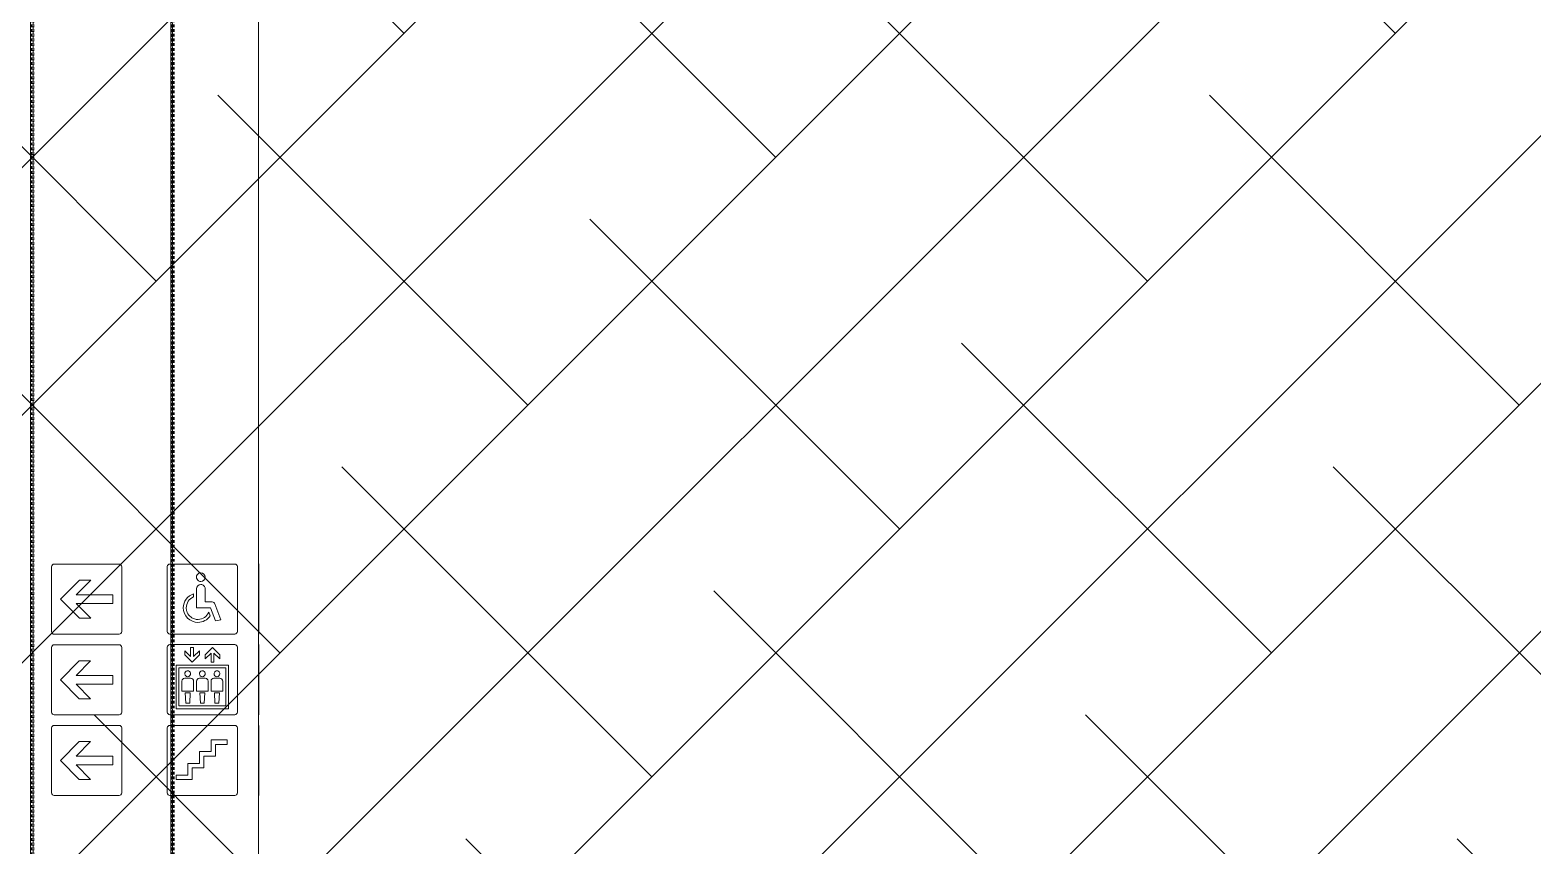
# Model space of a CAD drawing. Header units: millimetres. Extents: x 50357 to 985146, y 723188 to 1803594.
# Drawn here: x 875039 to 879327, y 746508 to 748836 of the extents above; entities that cross this region are included whole.
import ezdxf

# ---------------------------------------------------------------- set-up
doc = ezdxf.new("R2010")
doc.units = ezdxf.units.MM
doc.header["$LTSCALE"] = 3
doc.header["$MEASUREMENT"] = 0
doc.linetypes.add('Member Hidden', pattern=[4.5, 2.5, -2])
for name, color, linetype, lineweight, true_color in [('A-GENM', 7, 'Continuous', 13, 0x6e6e6e), ('S-BEAM', 7, 'Continuous', 13, 0x6e6e6e), ('S-BEAM-HDLN', 7, 'Member Hidden', 13, 0x6e6e6e)]:
    doc.layers.add(name, color=color, linetype=linetype, lineweight=lineweight, true_color=true_color)
doc.layers.add('Hatch (HOR not under LTC submission)', color=252, linetype='Continuous', lineweight=35)

# ---------------------------------------------------------------- blocks, each defined once
blk = doc.blocks.new('SIGN PANEL - SIGN PANEL-4495762-SEC D_1')
at = {"layer": 'S-BEAM'}
for p, q in [((-674091.6, 21868.8), (-674091.6, 26735)), ((-673441.6, 26735), (-673441.6, 21868.6)), ((-673441.1, 22598.6), (-673441.1, 26735)), ((-673441.1, 21868.6), (-673441.1, 22569.3))]:
    blk.add_line(p, q, dxfattribs=at)
blk = doc.blocks.new('Airport-Express - Airport-Express-4999322-SEC D_1')
at = {"layer": 'A-GENM'}
for p, q in [((-673440.3, 23123.5), (-673441.3, 23123.5)), ((-673441.3, 22931), (-673441.3, 23116)), ((-673441.3, 23116), (-673440.3, 23116)), ((-673441.2, 23122.3), (-673440.2, 23122.3)), ((-673441.2, 23122.3), (-673440.2, 23122.3)), ((-673441.2, 23116.1), (-673440.2, 23116.1)), ((-673440.3, 23116), (-673440.3, 22931)), ((-673441.3, 23084.3), (-673440.3, 23084.3)), ((-673440.3, 23076.7), (-673441.3, 23076.7)), ((-673441.3, 23073.1), (-673440.3, 23073.1)), ((-673441.2, 23097), (-673441.2, 23095.6)), ((-673441.2, 23093.8), (-673441.2, 23084.3)), ((-673441.2, 23069.2), (-673441.2, 23084.3)), ((-673441.2, 23067.7), (-673440.2, 23067.7)), ((-673440.3, 23084.3), (-673440.3, 23084.3)), ((-673440.2, 23095.6), (-673440.2, 23097)), ((-673440.2, 23084.3), (-673440.2, 23093.8)), ((-673440.2, 23084.3), (-673440.2, 23069.2)), ((-673441.3, 23065.4), (-673440.3, 23065.4)), ((-673441.3, 23061.9), (-673441.3, 23061.6)), ((-673440.3, 23056.9), (-673441.3, 23056.9)), ((-673441.3, 23049.7), (-673440.3, 23049.7)), ((-673440.3, 23047.9), (-673441.3, 23047.9)), ((-673440.3, 23046), (-673441.3, 23046)), ((-673441.3, 23039), (-673440.3, 23039)), ((-673441.2, 23067.5), (-673440.2, 23067.5)), ((-673441.2, 23067.5), (-673441.2, 23060.9)), ((-673441.2, 23067.5), (-673440.2, 23067.5)), ((-673441.2, 23057.1), (-673440.2, 23057.1)), ((-673441.2, 23046.5), (-673441.2, 23056.8)), ((-673441.2, 23056.8), (-673440.2, 23056.8)), ((-673441.2, 23056.8), (-673440.2, 23056.8)), ((-673440.2, 23035.2), (-673441.2, 23035.2)), ((-673441.2, 23034.7), (-673440.2, 23034.7)), ((-673441.2, 23034.7), (-673441.2, 23029.7)), ((-673441.2, 23034.7), (-673440.2, 23034.7)), ((-673440.3, 23061.6), (-673440.3, 23061.9)), ((-673440.2, 23060.9), (-673440.2, 23067.5)), ((-673440.2, 23056.8), (-673440.2, 23046.5)), ((-673440.2, 23029.7), (-673440.2, 23034.7)), ((-673441.2, 23009.1), (-673440.2, 23009.1)), ((-673440.2, 23008.3), (-673441.2, 23008.3)), ((-673441.2, 23008.3), (-673440.2, 23008.3)), ((-673441.2, 22981.5), (-673440.2, 22981.5)), ((-673441.2, 22980.5), (-673440.2, 22980.5)), ((-673441.2, 22980.5), (-673440.2, 22980.5)), ((-673441.2, 22964.6), (-673440.2, 22964.6)), ((-673440.2, 22963.5), (-673441.2, 22963.5)), ((-673441.2, 22963.5), (-673440.2, 22963.5)), ((-673441.3, 22931), (-673440.3, 22931)), ((-673441.3, 22926.7), (-673440.3, 22926.7)), ((-673441.3, 22926.7), (-673440.3, 22926.7)), ((-673441.3, 22923.5), (-673440.3, 22923.5)), ((-673441.2, 22931.1), (-673440.2, 22931.1)), ((-673441.2, 22926.9), (-673440.2, 22926.9)), ((-673441.2, 22925.9), (-673440.2, 22925.9)), ((-673441.2, 22925.9), (-673440.2, 22925.9))]:
    blk.add_line(p, q, dxfattribs=at)
for centre, major_axis, start_param, end_param in [((-673441.3, 23116), (0, 7.5), 0, 1.573992), ((-673441.2, 23116), (0, 7.5), 5.690129, 6.283185), ((-673441.1, 22771.3), (0, 384), 0.417919, 0.513384), ((-673440.3, 23116), (0, 7.5), 0, 1.573992), ((-673440.2, 23116), (0, 7.5), 5.690129, 6.283185), ((-673440.1, 22771.3), (0, 384), 0.417919, 0.513384), ((-673441.1, 22771.9), (0, 393.8), 0.654682, 0.699939), ((-673441.1, 22771.3), (0, 384), 0.517923, 0.563066), ((-673441.1, 22771.3), (0, 384), 0.565164, 0.614428), ((-673441.3, 21496.3), (0, 1586.7), 6.143404, 6.16261), ((-673440.1, 22771.9), (0, 393.8), 0.654682, 0.699939), ((-673440.1, 22771.3), (0, 384), 0.517923, 0.563066), ((-673440.1, 22771.3), (0, 384), 0.565164, 0.614428), ((-673440.3, 21496.3), (0, 1586.7), 6.143404, 6.16261), ((-673441.3, 21958.9), (0, 1127.3), 6.054416, 6.086381), ((-673441.4, 22255.6), (0, 837), 5.909265, 5.965138), ((-673440.3, 21958.9), (0, 1127.3), 6.054416, 6.086381), ((-673440.4, 22255.6), (0, 837), 5.909265, 5.965138), ((-673441.6, 22358.3), (0, 859.4), 5.433833, 5.559324), ((-673440.6, 22358.3), (0, 859.4), 5.433833, 5.559324), ((-673441.3, 22931), (0, 7.5), 1.5751, 2.187589), ((-673441.3, 22931), (0, 7.5), 2.187589, 3.141593), ((-673441.2, 22931), (0, 7.5), 3.141593, 3.954343), ((-673440.3, 22931), (0, 7.5), 1.5751, 2.187589), ((-673440.3, 22931), (0, 7.5), 2.187589, 3.141593), ((-673440.2, 22931), (0, 7.5), 3.141593, 3.954343)]:
    blk.add_ellipse(centre, major_axis=major_axis, ratio=0.000533, start_param=start_param, end_param=end_param, dxfattribs=at)
blk = doc.blocks.new('Right1 - Right-4999396-SEC D_1')
at = {"layer": 'A-GENM'}
for p, q in [((-673441.5, 22893.3), (-673441.4, 22893.3)), ((-673441.5, 22893.3), (-673440.5, 22893.3)), ((-673441.5, 22700.8), (-673441.5, 22885.8)), ((-673440.5, 22885.8), (-673441.5, 22885.8)), ((-673441.4, 22885.8), (-673441.4, 22834.1)), ((-673441.4, 22885.8), (-673440.4, 22885.8)), ((-673440.4, 22893.3), (-673440.5, 22893.3)), ((-673440.5, 22885.8), (-673440.5, 22700.8)), ((-673440.4, 22834.1), (-673440.4, 22885.8)), ((-673441.5, 22847.5), (-673440.5, 22847.5)), ((-673441.5, 22843), (-673441.4, 22805.8)), ((-673440.5, 22847.5), (-673440.5, 22847.5)), ((-673440.4, 22805.8), (-673440.5, 22843)), ((-673441.4, 22780.8), (-673441.5, 22743.6)), ((-673441.4, 22793.3), (-673441.4, 22805.8)), ((-673441.4, 22780.8), (-673441.4, 22793.3)), ((-673441.4, 22793.3), (-673440.4, 22793.3)), ((-673440.5, 22805.8), (-673440.4, 22805.8)), ((-673440.4, 22780.8), (-673440.5, 22780.8)), ((-673440.5, 22743.6), (-673440.4, 22780.8)), ((-673440.4, 22805.8), (-673440.4, 22793.3)), ((-673440.4, 22793.3), (-673440.4, 22780.8)), ((-673441.5, 22739.1), (-673440.5, 22739.1)), ((-673441.4, 22752.5), (-673441.4, 22700.8)), ((-673440.5, 22739.1), (-673440.5, 22739.1)), ((-673440.4, 22700.8), (-673440.4, 22752.5)), ((-673441.5, 22700.8), (-673440.5, 22700.8)), ((-673441.5, 22693.3), (-673440.5, 22693.3)), ((-673441.4, 22700.8), (-673440.4, 22700.8))]:
    blk.add_line(p, q, dxfattribs=at)
for centre, start_param, end_param in [((-673441.5, 22885.8), 0.004309, 1.57411), ((-673441.4, 22885.8), 4.71767, 6.283185), ((-673440.5, 22885.8), 0.004309, 1.57411), ((-673440.4, 22885.8), 4.71767, 6.283185), ((-673441.5, 22700.8), 1.575105, 3.141593), ((-673441.4, 22700.8), 3.145896, 4.71689), ((-673440.5, 22700.8), 1.575105, 3.141593), ((-673440.4, 22700.8), 3.145896, 4.71689)]:
    blk.add_ellipse(centre, major_axis=(0, 7.5), ratio=0.000533, start_param=start_param, end_param=end_param, dxfattribs=at)
blk = doc.blocks.new('Right - Right-4999446-SEC D_1')
at = {"layer": 'A-GENM'}
for p, q in [((-673441.5, 23123.3), (-673440.5, 23123.3)), ((-673440.5, 23115.8), (-673441.5, 23115.8)), ((-673441.4, 23115.8), (-673440.4, 23115.8)), ((-673440.4, 23123.3), (-673440.5, 23123.3)), ((-673440.5, 23115.8), (-673440.5, 22930.8)), ((-673440.4, 23064.1), (-673440.4, 23115.8)), ((-673441.5, 23077.5), (-673440.5, 23077.5)), ((-673440.5, 23077.5), (-673440.5, 23077.5)), ((-673440.5, 23035.8), (-673440.5, 23073)), ((-673440.5, 23035.8), (-673440.5, 23035.8)), ((-673440.4, 23035.8), (-673440.4, 23023.3)), ((-673441.4, 23023.3), (-673440.4, 23023.3)), ((-673440.5, 23010.8), (-673440.5, 23010.8)), ((-673440.5, 22973.6), (-673440.5, 23010.8)), ((-673440.4, 23023.3), (-673440.4, 23010.8)), ((-673440.4, 22930.8), (-673440.4, 22982.5)), ((-673441.5, 22969.1), (-673440.5, 22969.1)), ((-673440.5, 22969.1), (-673440.5, 22969.1)), ((-673441.5, 22930.8), (-673440.5, 22930.8)), ((-673441.5, 22923.3), (-673440.5, 22923.3)), ((-673441.4, 22930.8), (-673440.4, 22930.8))]:
    blk.add_line(p, q, dxfattribs=at)
for centre, start_param, end_param in [((-673440.5, 23115.8), 0.004309, 1.57411), ((-673440.4, 23115.8), 4.71767, 6.283185), ((-673440.5, 22930.8), 1.575105, 3.141593), ((-673440.4, 22930.8), 3.145896, 4.71689)]:
    blk.add_ellipse(centre, major_axis=(0, 7.5), ratio=0.000533, start_param=start_param, end_param=end_param, dxfattribs=at)
blk = doc.blocks.new('MTR - MTR-4999468-SEC D_1')
at = {"layer": 'A-GENM'}
for p, q in [((-673440.3, 22862.5), (-673441.3, 22862.5)), ((-673440.2, 22893.7), (-673440.3, 22893.7)), ((-673440.3, 22886.2), (-673440.3, 22701.2)), ((-673440.3, 22862.2), (-673440.3, 22862.5)), ((-673440.2, 22847.5), (-673440.2, 22886.2)), ((-673441.3, 22838.4), (-673440.3, 22838.4)), ((-673441.3, 22835.4), (-673440.3, 22835.4)), ((-673441.3, 22812.8), (-673440.3, 22812.8)), ((-673440.3, 22847.5), (-673440.3, 22848.5)), ((-673440.3, 22838.6), (-673440.3, 22842.1)), ((-673440.3, 22838.4), (-673440.3, 22838.4)), ((-673440.3, 22835.4), (-673440.3, 22835.4)), ((-673441.3, 22799.7), (-673440.3, 22799.7)), ((-673441.3, 22787.9), (-673440.3, 22787.9)), ((-673441.3, 22774.6), (-673440.3, 22774.6)), ((-673440.3, 22799.8), (-673440.3, 22806.1)), ((-673440.3, 22781.4), (-673440.3, 22787.8)), ((-673441.3, 22752.1), (-673440.3, 22752.1)), ((-673441.3, 22749.1), (-673440.3, 22749.1)), ((-673441.3, 22725.2), (-673440.3, 22725.2)), ((-673440.3, 22752.1), (-673440.3, 22752.1)), ((-673440.3, 22749.1), (-673440.3, 22749.1)), ((-673440.3, 22745.6), (-673440.3, 22748.9)), ((-673440.3, 22739.2), (-673440.3, 22740.1)), ((-673440.3, 22725.2), (-673440.3, 22725.4)), ((-673440.2, 22701.2), (-673440.2, 22740.1)), ((-673440.3, 22693.7), (-673440.2, 22693.7))]:
    blk.add_line(p, q, dxfattribs=at)
at = {"layer": 'A-GENM', "flags": 128}
for points in [[(-673440.3, 22862.5), (-673440.3, 22860.8), (-673440.3, 22855.7), (-673440.2, 22847.5), (-673440.2, 22836.6), (-673440.2, 22835.5)], [(-673440.2, 22823.1), (-673440.2, 22809.1), (-673440.2, 22793.8)], [(-673440.2, 22793.8), (-673440.2, 22778.6), (-673440.2, 22764.5)], [(-673440.2, 22752), (-673440.2, 22751), (-673440.2, 22740.1), (-673440.3, 22732), (-673440.3, 22726.9), (-673440.3, 22725.2)]]:
    blk.add_lwpolyline(points, dxfattribs=at)
at = {"layer": 'A-GENM'}
for centre, start_param, end_param in [((-673440.3, 22886.2), 0, 1.570796), ((-673440.2, 22886.2), 4.712389, 6.283185), ((-673440.3, 22701.2), 1.570796, 3.141593), ((-673440.2, 22701.2), 3.141593, 4.712389)]:
    blk.add_ellipse(centre, major_axis=(0, 7.5), ratio=0.000533, start_param=start_param, end_param=end_param, dxfattribs=at)
blk = doc.blocks.new('West Kowloon - West Kowloon-4999531-SEC D_1')
at = {"layer": 'A-GENM'}
for p, q in [((-673441.4, 22601.8), (-673441.4, 22601.8)), ((-673440.4, 22601.8), (-673441.4, 22601.8)), ((-673441.3, 22602.1), (-673441.3, 22616.6)), ((-673441.3, 22616.6), (-673440.3, 22616.6)), ((-673440.3, 22602.6), (-673441.3, 22602.6)), ((-673440.3, 22602.6), (-673441.3, 22602.6)), ((-673441.3, 22602.5), (-673441.3, 22602.6)), ((-673441.3, 22602.3), (-673441.3, 22602.5)), ((-673441.3, 22602.2), (-673441.3, 22602.3)), ((-673441.3, 22602.3), (-673440.3, 22602.3)), ((-673441.3, 22601.9), (-673440.3, 22601.9)), ((-673441.3, 22601.1), (-673440.3, 22601.1)), ((-673440.3, 22600.7), (-673441.3, 22600.7)), ((-673441.3, 22600.1), (-673440.3, 22600.1)), ((-673441.3, 22598.9), (-673440.3, 22598.9)), ((-673441.3, 22597.4), (-673440.3, 22597.4)), ((-673441.2, 22601.8), (-673441.2, 22616.6)), ((-673440.2, 22602.5), (-673441.2, 22602.5)), ((-673441.2, 22600.2), (-673440.2, 22600.2)), ((-673440.4, 22601.8), (-673440.4, 22601.8)), ((-673440.3, 22616.6), (-673440.3, 22616.6)), ((-673440.3, 22616.6), (-673440.3, 22602.1)), ((-673440.3, 22602.6), (-673440.3, 22602.5)), ((-673440.3, 22602.5), (-673440.3, 22602.3)), ((-673440.3, 22602.3), (-673440.3, 22602.2)), ((-673440.2, 22601.8), (-673440.3, 22601.8)), ((-673440.3, 22601.8), (-673440.3, 22601.8)), ((-673440.2, 22616.6), (-673440.2, 22601.8)), ((-673441.4, 22581.3), (-673440.4, 22581.3)), ((-673441.4, 22581.2), (-673440.4, 22581.2)), ((-673441.4, 22581.1), (-673440.4, 22581.1)), ((-673441.4, 22581), (-673440.4, 22581)), ((-673441.4, 22577.8), (-673440.4, 22577.8)), ((-673441.4, 22577.6), (-673440.4, 22577.6)), ((-673441.4, 22576.8), (-673440.4, 22576.8)), ((-673441.4, 22570.9), (-673440.4, 22570.9)), ((-673441.4, 22570.8), (-673440.4, 22570.8)), ((-673441.4, 22568.6), (-673440.4, 22568.6)), ((-673441.3, 22595.5), (-673440.3, 22595.5)), ((-673441.3, 22595.3), (-673440.3, 22595.3)), ((-673441.3, 22594.8), (-673440.3, 22594.8)), ((-673441.3, 22594.8), (-673440.3, 22594.8)), ((-673441.3, 22594.6), (-673440.3, 22594.6)), ((-673441.3, 22594.5), (-673440.3, 22594.5)), ((-673441.3, 22594), (-673440.3, 22594)), ((-673441.3, 22593.5), (-673440.3, 22593.5)), ((-673441.3, 22593.3), (-673440.3, 22593.3)), ((-673440.3, 22593), (-673441.3, 22593)), ((-673441.3, 22592.6), (-673440.3, 22592.6)), ((-673441.3, 22591.7), (-673440.3, 22591.7)), ((-673441.3, 22591.4), (-673440.3, 22591.4)), ((-673441.3, 22590.6), (-673440.3, 22590.6)), ((-673441.3, 22590.1), (-673440.3, 22590.1)), ((-673441.3, 22589.5), (-673440.3, 22589.5)), ((-673441.3, 22588.9), (-673440.3, 22588.9)), ((-673441.3, 22588.5), (-673440.3, 22588.5)), ((-673441.3, 22587.8), (-673440.3, 22587.8)), ((-673441.3, 22586.8), (-673440.3, 22586.8)), ((-673441.3, 22585.9), (-673440.3, 22585.9)), ((-673441.3, 22585.8), (-673440.3, 22585.8)), ((-673441.3, 22585.7), (-673440.3, 22585.7)), ((-673440.3, 22585.6), (-673441.3, 22585.6)), ((-673441.3, 22585.3), (-673440.3, 22585.3)), ((-673441.3, 22585.2), (-673440.3, 22585.2)), ((-673441.3, 22583.8), (-673440.3, 22583.8)), ((-673441.3, 22582.7), (-673441.3, 22582.7)), ((-673441.3, 22582.7), (-673440.3, 22582.7)), ((-673441.3, 22580.4), (-673440.3, 22580.4)), ((-673441.3, 22579.5), (-673440.3, 22579.5)), ((-673441.3, 22579), (-673440.3, 22579)), ((-673441.3, 22578.9), (-673440.3, 22578.9)), ((-673441.3, 22578.1), (-673440.3, 22578.1)), ((-673441.3, 22577.4), (-673440.3, 22577.4)), ((-673441.3, 22577.2), (-673440.3, 22577.2)), ((-673441.3, 22576.7), (-673440.3, 22576.7)), ((-673441.3, 22576.4), (-673440.3, 22576.4)), ((-673441.3, 22576.3), (-673440.3, 22576.3)), ((-673441.3, 22571.7), (-673440.3, 22571.7)), ((-673441.3, 22570.6), (-673440.3, 22570.6)), ((-673440.3, 22569.4), (-673441.3, 22569.4)), ((-673441.3, 22568.5), (-673440.3, 22568.5)), ((-673441.2, 22594.2), (-673440.2, 22594.2)), ((-673441.2, 22589.4), (-673440.2, 22589.4)), ((-673440.3, 22593.6), (-673440.2, 22593.6)), ((-673440.3, 22592.3), (-673440.3, 22592.3)), ((-673440.3, 22589.5), (-673440.3, 22589.5)), ((-673440.3, 22582.7), (-673440.3, 22582.7)), ((-673440.3, 22581.3), (-673440.2, 22581.3)), ((-673440.3, 22581.2), (-673440.2, 22581.2)), ((-673440.3, 22581.1), (-673440.2, 22581.1)), ((-673440.3, 22581), (-673440.3, 22581)), ((-673440.3, 22577.8), (-673440.2, 22577.8)), ((-673440.3, 22577.6), (-673440.2, 22577.6)), ((-673440.3, 22576.8), (-673440.2, 22576.8)), ((-673440.3, 22576.6), (-673440.3, 22576.6)), ((-673440.3, 22570.9), (-673440.2, 22570.9)), ((-673440.3, 22570.8), (-673440.2, 22570.8)), ((-673440.3, 22569.4), (-673440.3, 22569.4)), ((-673441.3, 22538), (-673441.3, 22538)), ((-673441.3, 22538), (-673440.3, 22538)), ((-673441.3, 22532.9), (-673441.3, 22537.2)), ((-673441.3, 22537.2), (-673440.3, 22537.2)), ((-673441.3, 22536.9), (-673441.3, 22536.9)), ((-673441.3, 22536.9), (-673440.3, 22536.9)), ((-673441.3, 22534.6), (-673440.3, 22534.6)), ((-673441.3, 22533.6), (-673440.3, 22533.6)), ((-673441.3, 22533.1), (-673441.3, 22533.1)), ((-673441.3, 22533.1), (-673440.3, 22533.1)), ((-673441.3, 22532.9), (-673440.3, 22532.9)), ((-673441.3, 22531.2), (-673441.3, 22532.8)), ((-673441.3, 22532.7), (-673440.3, 22532.7)), ((-673441.3, 22532.4), (-673441.3, 22532.4)), ((-673441.3, 22532.4), (-673440.3, 22532.4)), ((-673441.3, 22529.1), (-673441.3, 22531.2)), ((-673441.3, 22530.3), (-673440.3, 22530.3)), ((-673441.3, 22530), (-673440.3, 22530)), ((-673441.3, 22529.1), (-673440.3, 22529.1)), ((-673441.3, 22529), (-673440.3, 22529)), ((-673441.3, 22528.8), (-673441.3, 22528.8)), ((-673440.3, 22528.8), (-673441.3, 22528.8)), ((-673441.3, 22528.6), (-673440.3, 22528.6)), ((-673441.3, 22528.4), (-673440.3, 22528.4)), ((-673441.3, 22526.1), (-673440.3, 22526.1)), ((-673441.3, 22526), (-673440.3, 22526)), ((-673441.3, 22525.7), (-673440.3, 22525.7)), ((-673441.3, 22525), (-673440.3, 22525)), ((-673441.3, 22509.2), (-673441.3, 22524.4)), ((-673441.3, 22524.4), (-673440.3, 22524.4)), ((-673441.3, 22522.8), (-673440.3, 22522.8)), ((-673441.3, 22522.4), (-673440.3, 22522.4)), ((-673441.3, 22522.2), (-673440.3, 22522.2)), ((-673441.3, 22520.8), (-673440.3, 22520.8)), ((-673441.3, 22520.5), (-673440.3, 22520.5)), ((-673441.3, 22519.1), (-673440.3, 22519.1)), ((-673441.3, 22518.5), (-673440.3, 22518.5)), ((-673441.3, 22518.1), (-673440.3, 22518.1)), ((-673441.3, 22518), (-673440.3, 22518)), ((-673441.3, 22517.4), (-673440.3, 22517.4)), ((-673440.3, 22517.4), (-673441.3, 22517.4)), ((-673441.3, 22516.2), (-673440.3, 22516.2)), ((-673441.3, 22515.2), (-673440.3, 22515.2)), ((-673441.3, 22515.1), (-673440.3, 22515.1)), ((-673441.3, 22514.8), (-673440.3, 22514.8)), ((-673441.3, 22514.6), (-673440.3, 22514.6)), ((-673441.3, 22514.5), (-673440.3, 22514.5)), ((-673441.3, 22514.3), (-673440.3, 22514.3)), ((-673441.3, 22512.1), (-673440.3, 22512.1)), ((-673441.3, 22511.7), (-673440.3, 22511.7)), ((-673440.2, 22538.5), (-673441.2, 22538.5)), ((-673441.2, 22537.2), (-673440.2, 22537.2)), ((-673441.2, 22535), (-673440.2, 22535)), ((-673441.2, 22533.9), (-673440.2, 22533.9)), ((-673441.2, 22533.4), (-673441.2, 22533.4)), ((-673441.2, 22533.4), (-673440.2, 22533.4)), ((-673441.2, 22533.2), (-673440.2, 22533.2)), ((-673441.2, 22531.4), (-673440.2, 22531.4)), ((-673441.2, 22531.3), (-673440.2, 22531.3)), ((-673441.2, 22531.2), (-673440.2, 22531.2)), ((-673441.2, 22528.5), (-673440.2, 22528.5)), ((-673441.2, 22528.1), (-673440.2, 22528.1)), ((-673441.2, 22525.5), (-673440.2, 22525.5)), ((-673441.2, 22525), (-673440.2, 22525)), ((-673441.2, 22522.3), (-673441.2, 22522.3)), ((-673441.2, 22522.3), (-673440.2, 22522.3)), ((-673441.2, 22520.3), (-673441.2, 22520.3)), ((-673441.2, 22520.3), (-673440.2, 22520.3)), ((-673441.2, 22519.5), (-673440.2, 22519.5)), ((-673441.2, 22517.6), (-673440.2, 22517.6)), ((-673441.2, 22517.5), (-673440.2, 22517.5)), ((-673441.2, 22517.3), (-673440.2, 22517.3)), ((-673441.2, 22517.2), (-673440.2, 22517.2)), ((-673441.2, 22516.6), (-673440.2, 22516.6)), ((-673441.2, 22516.2), (-673440.2, 22516.2)), ((-673441.2, 22516.1), (-673440.2, 22516.1)), ((-673441.2, 22514.5), (-673440.2, 22514.5)), ((-673441.2, 22513.7), (-673440.2, 22513.7)), ((-673440.2, 22513.2), (-673441.2, 22513.2)), ((-673441.2, 22512.5), (-673440.2, 22512.5)), ((-673441.2, 22510.4), (-673440.2, 22510.4)), ((-673441.2, 22510.3), (-673440.2, 22510.3)), ((-673440.3, 22538), (-673440.3, 22538)), ((-673440.3, 22537.2), (-673440.3, 22532.9)), ((-673440.3, 22537.1), (-673440.2, 22537.1)), ((-673440.3, 22536.9), (-673440.3, 22536.9)), ((-673440.3, 22533.1), (-673440.3, 22533.1)), ((-673440.3, 22532.8), (-673440.3, 22531.2)), ((-673440.3, 22532.4), (-673440.3, 22532.4)), ((-673440.3, 22531.2), (-673440.3, 22529.1)), ((-673440.3, 22530), (-673440.3, 22530)), ((-673440.3, 22528.8), (-673440.3, 22528.8)), ((-673440.3, 22526), (-673440.3, 22526)), ((-673440.3, 22525), (-673440.3, 22525)), ((-673440.3, 22524.4), (-673440.3, 22509.2)), ((-673440.2, 22533.4), (-673440.2, 22533.4)), ((-673440.2, 22531.3), (-673440.2, 22531.3)), ((-673440.2, 22528.1), (-673440.2, 22528.1)), ((-673440.2, 22525.5), (-673440.2, 22525.5)), ((-673440.2, 22522.3), (-673440.2, 22522.3)), ((-673440.2, 22520.3), (-673440.2, 22520.3)), ((-673440.2, 22510.4), (-673440.2, 22510.4)), ((-673441.3, 22509.4), (-673440.3, 22509.4)), ((-673441.3, 22509.2), (-673440.3, 22509.2)), ((-673441.3, 22509.1), (-673440.3, 22509.1)), ((-673441.3, 22509), (-673440.3, 22509)), ((-673441.3, 22508.9), (-673440.3, 22508.9)), ((-673441.3, 22508.3), (-673441.3, 22508.3)), ((-673441.3, 22508.3), (-673440.3, 22508.3)), ((-673441.3, 22508), (-673440.3, 22508)), ((-673441.3, 22507.9), (-673440.3, 22507.9)), ((-673441.3, 22507.6), (-673440.3, 22507.6)), ((-673440.3, 22507), (-673441.3, 22507)), ((-673440.3, 22506.8), (-673441.3, 22506.8)), ((-673441.3, 22506.1), (-673440.3, 22506.1)), ((-673441.3, 22504.5), (-673440.3, 22504.5)), ((-673441.3, 22504.4), (-673440.3, 22504.4)), ((-673441.3, 22504), (-673440.3, 22504)), ((-673441.3, 22503.5), (-673440.3, 22503.5)), ((-673441.3, 22503.3), (-673440.3, 22503.3)), ((-673441.2, 22508.4), (-673440.2, 22508.4)), ((-673441.2, 22508.4), (-673440.2, 22508.4)), ((-673441.2, 22508.3), (-673440.2, 22508.3)), ((-673441.2, 22508.2), (-673440.2, 22508.2)), ((-673441.2, 22508.1), (-673441.2, 22508.1)), ((-673441.2, 22508.1), (-673440.2, 22508.1)), ((-673441.2, 22507.3), (-673440.2, 22507.3)), ((-673441.2, 22506.2), (-673440.2, 22506.2)), ((-673440.2, 22508.7), (-673440.4, 22508.7)), ((-673440.3, 22508.3), (-673440.3, 22508.3)), ((-673440.2, 22508.1), (-673440.2, 22508.1))]:
    blk.add_line(p, q, dxfattribs=at)
for centre, major_axis, start_param, end_param in [((-673441.3, 22586.8), (0, 15.8), 6.253135, 6.577625), ((-673440.3, 22586.8), (0, 15.8), 6.253135, 6.578343), ((-673441.4, 22585.8), (0, 17.2), 2.900212, 3.165249), ((-673441.4, 22620.4), (0, 51.8), 3.141593, 3.195911), ((-673441.3, 22584.1), (0, 15.5), 2.798862, 3.252527), ((-673441.3, 22593.3), (0, 24.7), 2.909625, 3.161387), ((-673441.3, 22583.9), (0, 15.4), 2.832386, 3.201995), ((-673441.3, 22594.5), (0, 25.9), 3.141593, 3.189089), ((-673441.2, 22583.9), (0, 15.4), 2.837547, 3.201972), ((-673441.2, 22585.8), (0, 17.2), 2.9026, 3.199233), ((-673441.2, 22583.9), (0, 15.4), 2.89515, 3.201956), ((-673441.2, 22620.4), (0, 51.8), 3.148575, 3.184216), ((-673441.2, 22597.4), (0, 28.8), 3.141593, 3.193646), ((-673440.4, 22585.8), (0, 17.2), 2.900212, 3.165249), ((-673440.4, 22620.4), (0, 51.8), 3.141593, 3.195911), ((-673440.3, 22578.5), (0, 2.02), 5.308558, 6.012425), ((-673440.3, 22584.1), (0, 15.5), 2.798862, 3.252527), ((-673440.3, 22593.3), (0, 24.7), 2.909625, 3.161387), ((-673440.3, 22583.9), (0, 15.4), 2.834246, 3.201995), ((-673440.3, 22594.5), (0, 25.9), 3.141593, 3.189089), ((-673440.2, 22583.9), (0, 15.4), 2.83778, 3.201972), ((-673440.2, 22585.8), (0, 17.2), 2.9026, 3.199233), ((-673440.2, 22583.9), (0, 15.4), 2.89515, 3.201956), ((-673440.2, 22597.4), (0, 28.8), 3.141593, 3.193646), ((-673440.2, 22620.4), (0, 51.8), 3.148575, 3.184216), ((-673441.3, 22533.9), (0, 46.4), 4.784044, 4.801997), ((-673441.3, 22573.3), (0, 36.3), 3.029121, 3.090808), ((-673441.3, 22493.5), (0, 39.5), 0.051658, 0.107364), ((-673441.3, 22524.5), (0, 45.4), 4.711327, 4.81254), ((-673441.3, 22564.5), (0, 35.7), 3.03753, 3.09809), ((-673441.3, 22544.6), (0, 28.8), 4.484668, 4.500319), ((-673440.3, 22533.9), (0, 46.4), 4.784221, 4.801997), ((-673440.3, 22573.3), (0, 36.3), 3.029121, 3.090808), ((-673440.3, 22493.5), (0, 39.5), 0.051658, 0.107364), ((-673440.3, 22564.5), (0, 35.7), 3.03753, 3.09809), ((-673440.3, 22524.5), (0, 45.4), 4.711327, 4.81254), ((-673440.3, 22544.6), (0, 28.8), 4.484795, 4.500319), ((-673441.3, 22508.7), (0, 42.6), 4.609563, 4.724464), ((-673441.3, 22470.3), (0, 34.3), 0.043706, 0.105688), ((-673441.3, 22497.1), (0, 12.7), 5.224295, 5.318289), ((-673440.3, 22508.7), (0, 42.6), 4.609563, 4.724464), ((-673440.3, 22470.3), (0, 34.3), 0.043706, 0.105688), ((-673440.3, 22497.1), (0, 12.7), 5.224295, 5.31869)]:
    blk.add_ellipse(centre, major_axis=major_axis, ratio=0.000533, start_param=start_param, end_param=end_param, dxfattribs=at)
blk.add_open_spline([(-673441.2, 22602.2), (-673441.2, 22602.3), (-673441.2, 22602.4), (-673441.2, 22602.5), (-673441.2, 22602.4), (-673441.2, 22602), (-673441.2, 22601.5), (-673441.2, 22601.3)], degree=3, knots=[-0.7830784, -0.7830784, -0.7830784, -0.7830784, -0.7333333, -0.6666667, -0.6, -0.5333333, -0.469055, -0.469055, -0.469055, -0.469055], dxfattribs=at)
for points in [[(-673441.3, 22569), (-673441.3, 22569), (-673441.3, 22569), (-673441.3, 22569)], [(-673441.2, 22568.6), (-673441.2, 22568.6), (-673441.2, 22568.7), (-673441.2, 22568.8)], [(-673440.3, 22580.3), (-673440.3, 22580.3), (-673440.3, 22580.4), (-673440.3, 22580.4)], [(-673440.3, 22569), (-673440.3, 22569), (-673440.3, 22569), (-673440.3, 22569)], [(-673440.2, 22568.8), (-673440.2, 22568.7), (-673440.2, 22568.6), (-673440.2, 22568.6)]]:
    blk.add_open_spline(points, degree=3, dxfattribs=at)
blk = doc.blocks.new('Right4 - Right-5007258-SEC D_1')
at = {"layer": 'A-GENM'}
for p, q in [((-673440.5, 22662.9), (-673441.5, 22662.9)), ((-673441.5, 22470.4), (-673441.5, 22655.4)), ((-673440.5, 22655.4), (-673441.5, 22655.4)), ((-673441.4, 22655.3), (-673441.4, 22575.4)), ((-673441.4, 22655.3), (-673440.4, 22655.3)), ((-673440.5, 22655.4), (-673440.5, 22470.4)), ((-673440.4, 22575.4), (-673440.4, 22655.3)), ((-673440.5, 22617), (-673441.5, 22617)), ((-673440.5, 22617), (-673440.5, 22617)), ((-673440.5, 22575.4), (-673441.5, 22575.4)), ((-673440.5, 22562.9), (-673441.5, 22562.9)), ((-673441.4, 22550.4), (-673441.4, 22575.4)), ((-673440.5, 22575.4), (-673440.4, 22575.4)), ((-673440.4, 22575.4), (-673440.4, 22550.4)), ((-673441.5, 22550.4), (-673440.5, 22550.4)), ((-673441.4, 22550.3), (-673441.4, 22470.3)), ((-673440.4, 22550.4), (-673440.5, 22550.4)), ((-673440.4, 22470.3), (-673440.4, 22550.3)), ((-673440.5, 22508.7), (-673441.5, 22508.7)), ((-673440.5, 22470.4), (-673441.5, 22470.4)), ((-673440.4, 22470.3), (-673441.4, 22470.3)), ((-673440.5, 22508.7), (-673440.5, 22508.7)), ((-673441.4, 22462.9), (-673441.5, 22462.9)), ((-673440.5, 22462.9), (-673441.5, 22462.9)), ((-673440.5, 22462.9), (-673440.4, 22462.9))]:
    blk.add_line(p, q, dxfattribs=at)
for centre, start_param, end_param in [((-673441.5, 22655.4), 0, 1.565515), ((-673441.4, 22655.4), 4.709076, 6.278877), ((-673440.5, 22655.4), 0, 1.565515), ((-673440.4, 22655.4), 4.709076, 6.278877), ((-673441.5, 22470.4), 1.566295, 3.137289), ((-673441.4, 22470.4), 3.141593, 4.70808), ((-673440.5, 22470.4), 1.566295, 3.137289), ((-673440.4, 22470.4), 3.141593, 4.70808)]:
    blk.add_ellipse(centre, major_axis=(0, 7.5), ratio=0.000533, start_param=start_param, end_param=end_param, dxfattribs=at)
blk = doc.blocks.new('Left - Left-5141579-SEC D_1')
at = {"layer": 'A-GENM'}
for p, q in [((-674031.6, 23115.5), (-674031.6, 22930.5)), ((-673839.1, 23123), (-674024.1, 23123)), ((-673831.6, 22930.5), (-673831.6, 23115.5)), ((-674006.6, 23023), (-673952.4, 23077.1)), ((-673920.1, 23077.1), (-673961.8, 23035.5)), ((-673952.4, 23077.1), (-673920.1, 23077.1)), ((-673961.8, 23035.5), (-673856.6, 23035.5)), ((-673856.6, 23035.5), (-673856.6, 23010.5)), ((-673952.4, 22968.8), (-674006.6, 23023)), ((-673856.6, 23010.5), (-673961.8, 23010.5)), ((-673961.8, 23010.5), (-673920.1, 22968.8)), ((-673920.1, 22968.8), (-673952.4, 22968.8)), ((-674024, 22923), (-674006.9, 22923)), ((-674006.9, 22923), (-673839.1, 22923))]:
    blk.add_line(p, q, dxfattribs=at)
for centre, start_param, end_param in [((-674024.1, 23115.5), 0, 1.570796), ((-673839.1, 23115.5), 4.717545, 6.288508), ((-674024.1, 22930.5), 1.570737, 3.145842), ((-673839.1, 22930.5), 3.1416, 4.717673)]:
    blk.add_ellipse(centre, major_axis=(0, 7.5), ratio=1, start_param=start_param, end_param=end_param, dxfattribs=at)
blk = doc.blocks.new('Left1 - Left-5141605-SEC D_1')
at = {"layer": 'A-GENM'}
for p, q in [((-674031.6, 22885.4), (-674031.6, 22700.4)), ((-673839.2, 22892.9), (-674024.1, 22892.9)), ((-673831.6, 22700.4), (-673831.6, 22885.4)), ((-674006.6, 22792.9), (-673952.5, 22847)), ((-673920.2, 22847), (-673961.9, 22805.4)), ((-673952.5, 22847), (-673920.2, 22847)), ((-673952.5, 22738.7), (-674006.6, 22792.9)), ((-673961.9, 22805.4), (-673856.6, 22805.4)), ((-673856.6, 22780.4), (-673961.9, 22780.4)), ((-673961.9, 22780.4), (-673920.2, 22738.7)), ((-673856.6, 22805.4), (-673856.6, 22780.4)), ((-673920.2, 22738.7), (-673952.5, 22738.7)), ((-674024.1, 22692.9), (-674007, 22692.9)), ((-674007, 22692.9), (-673839.1, 22692.9))]:
    blk.add_line(p, q, dxfattribs=at)
for centre, start_param, end_param in [((-674024.1, 22885.4), 0, 1.570796), ((-673839.1, 22885.4), 4.717499, 6.288462), ((-674024.1, 22700.4), 1.570793, 3.145898), ((-673839.1, 22700.4), 3.1416, 4.717673)]:
    blk.add_ellipse(centre, major_axis=(0, 7.5), ratio=1, start_param=start_param, end_param=end_param, dxfattribs=at)
blk = doc.blocks.new('Left2 - Left-5141631-SEC D_1')
at = {"layer": 'A-GENM'}
for p, q in [((-674031.6, 22655.4), (-674031.6, 22470.4)), ((-673839.2, 22662.9), (-674024.1, 22662.9)), ((-673831.6, 22470.4), (-673831.6, 22655.4)), ((-674006.6, 22562.9), (-673952.5, 22617)), ((-673920.2, 22617), (-673961.9, 22575.4)), ((-673952.5, 22617), (-673920.2, 22617)), ((-673952.5, 22508.7), (-674006.6, 22562.9)), ((-673961.9, 22575.4), (-673856.6, 22575.4)), ((-673856.6, 22575.4), (-673856.6, 22550.4)), ((-673856.6, 22550.4), (-673961.9, 22550.4)), ((-673961.9, 22550.4), (-673920.2, 22508.7)), ((-673920.2, 22508.7), (-673952.5, 22508.7)), ((-674024.1, 22462.9), (-674007, 22462.9)), ((-674007, 22462.9), (-673839.1, 22462.9))]:
    blk.add_line(p, q, dxfattribs=at)
for centre, start_param, end_param in [((-674024.1, 22655.4), 0, 1.570796), ((-673839.1, 22655.4), 4.717499, 6.288462), ((-674024.1, 22470.4), 1.570793, 3.145898), ((-673839.1, 22470.4), 3.1416, 4.717673)]:
    blk.add_ellipse(centre, major_axis=(0, 7.5), ratio=1, start_param=start_param, end_param=end_param, dxfattribs=at)
blk = doc.blocks.new('Disable - Disable-5141670-SEC D_1')
at = {"layer": 'A-GENM'}
for p, q in [((-673701.6, 23115.8), (-673701.6, 22930.8)), ((-673509.1, 23123.3), (-673694.1, 23123.3)), ((-673501.6, 22930.8), (-673501.6, 23115.8)), ((-673626.6, 23038.1), (-673626.6, 23029.2)), ((-673618.3, 22998.3), (-673618.3, 23052.5)), ((-673593.3, 23052.5), (-673593.3, 23015)), ((-673585.9, 22998.3), (-673618.3, 22998.3)), ((-673593.3, 23015), (-673573.4, 23015)), ((-673578.7, 22998.3), (-673585.9, 22998.3)), ((-673583.3, 22985.6), (-673579.2, 22975.5)), ((-673563.7, 22961.1), (-673578.7, 22998.3)), ((-673565.6, 23009.6), (-673549.1, 22964.4)), ((-673549.1, 22964.4), (-673563.7, 22961.1)), ((-673694.1, 22923.3), (-673509.1, 22923.3))]:
    blk.add_line(p, q, dxfattribs=at)
for centre, major_axis, start_param, end_param in [((-673694.1, 23115.8), (0, 7.5), 6.283182, 7.858287), ((-673509.1, 23115.8), (0, 7.5), 4.712425, 6.287525), ((-673605.8, 23085.8), (0, 12.5), 6.270205, 9.424778), ((-673605.8, 23085.8), (0, 12.5), 3.141624, 6.270147), ((-673614.1, 22998.3), (0, 41.7), 0.304994, 1.569578), ((-673614.1, 22998.3), (0, 33.3), 0.384451, 1.575857), ((-673605.8, 23052.5), (0, 12.5), 0.006351, 1.570768), ((-673605.8, 23052.5), (0, 12.5), 4.712423, 6.289465), ((-673614.1, 22998.3), (0, 41.7), 1.569659, 3.141285), ((-673614.1, 22998.3), (0, 33.3), 1.575921, 1.869482), ((-673614.1, 22998.3), (0, 33.3), 1.869482, 2.842907), ((-673614.1, 22998.3), (0, 33.3), 3.158357, 4.320738), ((-673573.4, 23006.6), (0, 8.33), 5.074514, 6.28267), ((-673614.1, 22998.3), (0, 33.3), 2.842907, 3.158352), ((-673614.1, 22998.3), (0, 41.6), 3.140862, 4.134936), ((-673694.1, 22930.8), (0, 7.5), 1.570778, 3.141574), ((-673509.1, 22930.8), (0, 7.5), 3.141593, 4.712389)]:
    blk.add_ellipse(centre, major_axis=major_axis, ratio=1, start_param=start_param, end_param=end_param, dxfattribs=at)
blk = doc.blocks.new('Left_Simple - Left_Simple-5141754-SEC D_1')
at = {"layer": 'A-GENM'}
for p, q in [((-673701.6, 22885.8), (-673701.6, 22700.8)), ((-673509.1, 22893.3), (-673694.1, 22893.3)), ((-673651.6, 22864.1), (-673651.6, 22875.9)), ((-673651.6, 22875.9), (-673634.9, 22859.2)), ((-673630.8, 22843.3), (-673651.6, 22864.1)), ((-673634.9, 22859.2), (-673634.9, 22885)), ((-673634.9, 22885), (-673626.6, 22885)), ((-673609.9, 22864.1), (-673630.8, 22843.3)), ((-673626.6, 22885), (-673626.6, 22859.2)), ((-673626.6, 22859.2), (-673609.9, 22875.9)), ((-673609.9, 22875.9), (-673609.9, 22864.1)), ((-673593.3, 22864.1), (-673572.4, 22885)), ((-673576.6, 22869), (-673593.3, 22852.3)), ((-673593.3, 22852.3), (-673593.3, 22864.1)), ((-673576.6, 22843.3), (-673576.6, 22869)), ((-673572.4, 22885), (-673551.6, 22864.1)), ((-673551.6, 22852.3), (-673568.3, 22869)), ((-673568.3, 22869), (-673568.3, 22843.3)), ((-673551.6, 22864.1), (-673551.6, 22852.3)), ((-673501.6, 22700.8), (-673501.6, 22885.8)), ((-673676.6, 22835), (-673526.6, 22835)), ((-673676.6, 22710), (-673676.6, 22835)), ((-673668.3, 22826.6), (-673668.3, 22718.3)), ((-673534.9, 22826.6), (-673668.3, 22826.6)), ((-673568.3, 22843.3), (-673576.6, 22843.3)), ((-673534.9, 22718.3), (-673534.9, 22826.6)), ((-673526.6, 22835), (-673526.6, 22710)), ((-673659.9, 22760), (-673659.9, 22789.1)), ((-673651.6, 22797.5), (-673634.9, 22797.5)), ((-673626.6, 22789.1), (-673626.6, 22760)), ((-673618.3, 22760), (-673618.3, 22789.1)), ((-673609.9, 22797.5), (-673593.3, 22797.5)), ((-673584.9, 22789.2), (-673584.9, 22760)), ((-673576.6, 22760), (-673576.6, 22789.1)), ((-673568.3, 22797.5), (-673551.6, 22797.5)), ((-673543.3, 22789.1), (-673543.3, 22760)), ((-673650.7, 22760), (-673659.9, 22760)), ((-673635.8, 22760), (-673650.7, 22760)), ((-673648.8, 22726.6), (-673650.4, 22755.8)), ((-673650.4, 22755.8), (-673636.1, 22755.8)), ((-673637.7, 22726.6), (-673648.8, 22726.6)), ((-673636.1, 22755.8), (-673637.7, 22726.6)), ((-673626.6, 22760), (-673635.8, 22760)), ((-673609, 22760), (-673618.3, 22760)), ((-673594.2, 22760), (-673609, 22760)), ((-673607.1, 22726.6), (-673608.8, 22755.8)), ((-673608.8, 22755.8), (-673594.4, 22755.8)), ((-673596, 22726.6), (-673607.1, 22726.6)), ((-673594.4, 22755.8), (-673596, 22726.6)), ((-673584.9, 22760), (-673594.2, 22760)), ((-673567.3, 22760), (-673576.6, 22760)), ((-673552.5, 22760), (-673567.3, 22760)), ((-673565.5, 22726.6), (-673567.1, 22755.8)), ((-673567.1, 22755.8), (-673552.7, 22755.8)), ((-673554.4, 22726.6), (-673565.5, 22726.6)), ((-673552.7, 22755.8), (-673554.4, 22726.6)), ((-673543.3, 22760), (-673552.5, 22760)), ((-673694.1, 22693.3), (-673509.1, 22693.3)), ((-673526.6, 22710), (-673676.6, 22710)), ((-673668.3, 22718.3), (-673534.9, 22718.3))]:
    blk.add_line(p, q, dxfattribs=at)
for centre, major_axis, start_param, end_param in [((-673694.1, 22885.8), (0, 7.5), 0, 1.570797), ((-673509.1, 22885.8), (0, 7.5), 4.716663, 6.283185), ((-673643.3, 22810), (0, 8.33), 4.909369, 9.424778), ((-673643.3, 22810), (0, 8.33), 3.141658, 4.90932), ((-673601.6, 22810), (0, 8.33), 4.909286, 9.42482), ((-673601.6, 22810), (0, 8.33), 3.141639, 4.909193), ((-673559.9, 22810), (0, 8.33), 4.704004, 7.853989), ((-673651.6, 22789.1), (0, 8.33), 0.000011, 1.570807), ((-673634.9, 22789.1), (0, 8.33), 4.706061, 6.283165), ((-673609.9, 22789.1), (0, 8.33), 6.277033, 7.859806), ((-673593.3, 22789.1), (0, 8.33), 4.715583, 6.289376), ((-673568.3, 22789.1), (0, 8.33), 6.283165, 7.853959), ((-673559.9, 22810), (0, 8.33), 1.570859, 4.704005), ((-673551.6, 22789.1), (0, 8.33), 4.713749, 6.289414), ((-673694.1, 22700.8), (0, 7.5), 1.570773, 3.141568), ((-673509.1, 22700.8), (0, 7.5), 3.141593, 4.712389)]:
    blk.add_ellipse(centre, major_axis=major_axis, ratio=1, start_param=start_param, end_param=end_param, dxfattribs=at)
blk = doc.blocks.new('Stair_Simple - Stair_Simple-5141786-SEC D_1')
at = {"layer": 'A-GENM'}
for p, q in [((-673701.6, 22655.4), (-673701.6, 22470.4)), ((-673509.1, 22662.9), (-673694.1, 22662.9)), ((-673501.6, 22470.4), (-673501.6, 22655.3)), ((-673576.6, 22587.9), (-673576.6, 22621.2)), ((-673576.6, 22621.2), (-673530.8, 22621.2)), ((-673530.8, 22608.7), (-673564.1, 22608.7)), ((-673564.1, 22608.7), (-673564.1, 22575.4)), ((-673530.8, 22621.2), (-673530.8, 22608.7)), ((-673643.3, 22521.2), (-673643.3, 22554.5)), ((-673643.3, 22554.5), (-673609.9, 22554.5)), ((-673609.9, 22554.5), (-673609.9, 22587.9)), ((-673609.9, 22587.9), (-673576.6, 22587.9)), ((-673564.1, 22575.4), (-673597.4, 22575.4)), ((-673597.4, 22575.4), (-673597.4, 22542)), ((-673676.6, 22508.7), (-673676.6, 22521.2)), ((-673676.6, 22521.2), (-673643.3, 22521.2)), ((-673597.4, 22542), (-673630.8, 22542)), ((-673630.8, 22542), (-673630.8, 22508.7)), ((-673630.8, 22508.7), (-673676.6, 22508.7)), ((-673694.1, 22462.9), (-673509.1, 22462.9))]:
    blk.add_line(p, q, dxfattribs=at)
for centre, start_param, end_param in [((-673694.1, 22655.4), 0.001789, 1.570755), ((-673509.1, 22655.4), 4.709452, 6.288513), ((-673694.1, 22470.4), 1.570776, 3.141572), ((-673509.1, 22470.4), 3.141593, 4.712389)]:
    blk.add_ellipse(centre, major_axis=(0, 7.5), ratio=1, start_param=start_param, end_param=end_param, dxfattribs=at)

msp = doc.modelspace()

# ---------------------------------------------------------------- hatches: boundary and pattern name
at = {"layer": 'Hatch (HOR not under LTC submission)'}
h = msp.add_hatch(dxfattribs=at)
h.set_pattern_fill('ANSI38', color=256, scale=4000)
h.paths.add_polyline_path([(883302.7731, 754573.5724), (867748.3436, 754573.5724), (867748.3436, 741228.5978), (870806.1362, 741227.6876), (883302.7731, 741227.6882)])

# ---------------------------------------------------------------- linework, layer by layer
at = {"layer": 'S-BEAM-HDLN'}
for p, q in [((875050.5168, 751160.386), (875050.5168, 744889.0117)), ((875450.5167, 744889.0117), (875450.5167, 751160.386)), ((875450.802, 744889.0117), (875450.802, 751163.9117)), ((875048.1214, 751100.386), (875048.1214, 744889.0023)), ((875448.1213, 744889.0023), (875448.1213, 751100.386)), ((875448.4066, 744889.0023), (875448.4066, 751103.9023)), ((875045.726, 744888.993), (875045.726, 751040.386)), ((875445.7259, 744888.993), (875445.7259, 751040.386)), ((875446.0112, 751043.893), (875446.0112, 744888.993)), ((875043.2848, 744889.021), (875043.2848, 750979.2399)), ((875443.2847, 744889.021), (875443.2847, 750979.2399)), ((875443.6615, 750983.921), (875443.6615, 744889.021)), ((875040.8894, 744888.9831), (875040.8894, 750924.0399)), ((875440.8893, 744888.9831), (875440.8893, 750924.0399)), ((875441.2661, 750924.0399), (875441.2661, 744888.9831))]:
    msp.add_line(p, q, dxfattribs=at)

# ---------------------------------------------------------------- block references
at = {"layer": 'A-GENM'}
for name in ['Left - Left-5141579-SEC D_1', 'Disable - Disable-5141670-SEC D_1', 'Right - Right-4999446-SEC D_1', 'Airport-Express - Airport-Express-4999322-SEC D_1', 'Left1 - Left-5141605-SEC D_1', 'Left_Simple - Left_Simple-5141754-SEC D_1', 'Right1 - Right-4999396-SEC D_1', 'MTR - MTR-4999468-SEC D_1', 'Left2 - Left-5141631-SEC D_1', 'Stair_Simple - Stair_Simple-5141786-SEC D_1', 'Right4 - Right-5007258-SEC D_1', 'West Kowloon - West Kowloon-4999531-SEC D_1']:
    msp.add_blockref(name, (1549132.3921, 724188.9831), dxfattribs=at)
at = {"layer": 'S-BEAM'}
msp.add_blockref('SIGN PANEL - SIGN PANEL-4495762-SEC D_1', (1549132.3921, 724188.9831), dxfattribs=at)

doc.saveas('drawing.dxf')
